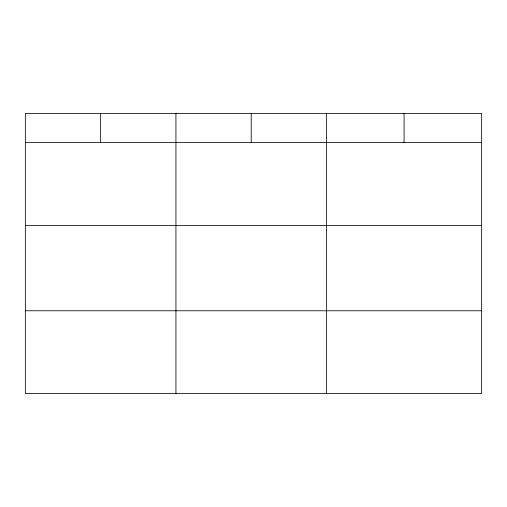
<?xml version="1.0" encoding="UTF-8"?>
<svg xmlns="http://www.w3.org/2000/svg" width="507" height="507" viewBox="0 0 507 507"><rect width="100%" height="100%" fill="white"/><g stroke="black" fill="none" stroke-linecap="round" stroke-linejoin="round"><path stroke-width="0.76" d="M481.65 225.419L481.65 113.391L25.35 113.391L25.35 393.609L481.65 393.609L481.65 225.419L25.35 225.419M25.35 142.581L481.65 142.581M25.35 310.772L481.65 310.772M404.079 113.391L404.079 142.581M326.508 113.391L326.508 393.609M251.219 113.391L251.219 142.581M175.929 113.391L175.929 393.609M100.64 113.391L100.64 142.581"/></g></svg>
